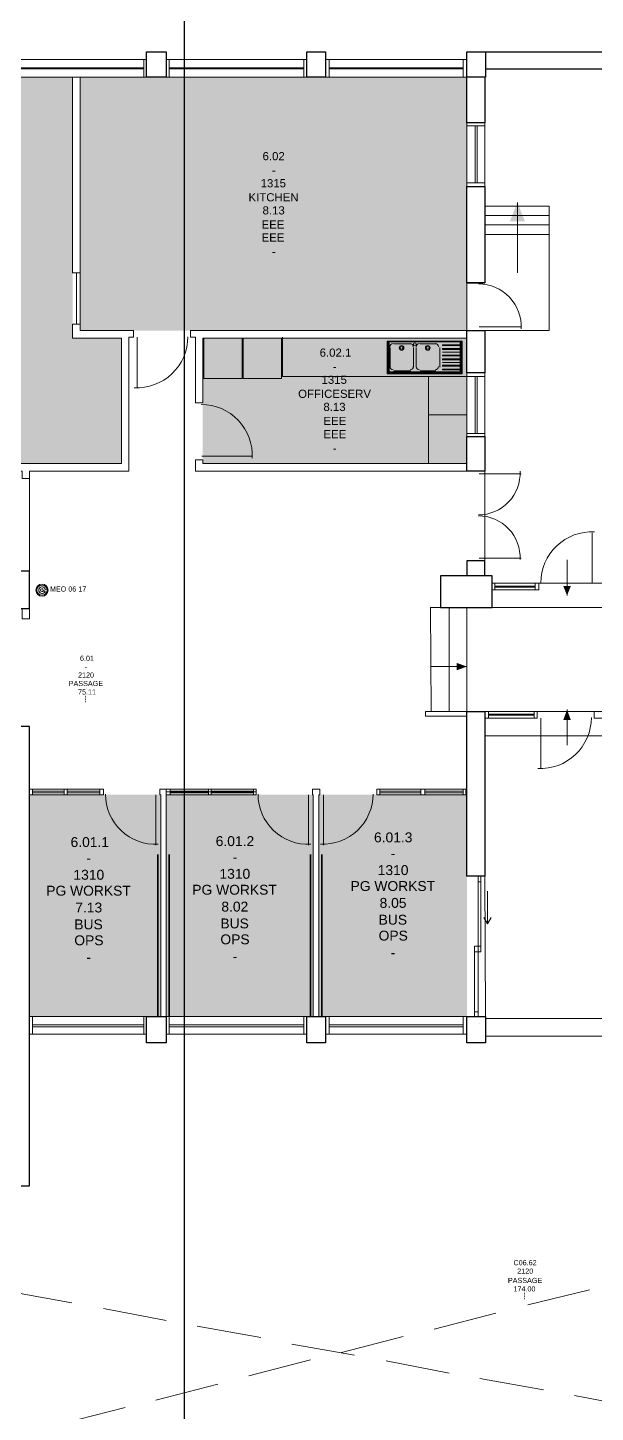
# Model space of a CAD drawing. Header units: millimetres. Extents: x -59 to 47, y 152 to 919.
# Drawn here: x 7.49 to 16.43, y 519.47 to 541.3 of the extents above; entities that cross this region are included whole.
import ezdxf

# ---------------------------------------------------------------- set-up
doc = ezdxf.new("R2010")
doc.units = ezdxf.units.MM
for name, color, linetype in [('PDF_014406$BL', 7, 'Continuous'), ('PDF_014406$BL-SAN', 7, 'Continuous'), ('PDF_014406$DR', 7, 'Continuous'), ('PDF_014406$FI', 7, 'Continuous'), ('PDF_014406$FT-FIXFIT', 7, 'Continuous'), ('PDF_014406$PL-SERVICES-ELECTRICAL', 7, 'Continuous'), ('PDF_014406$PL-STAIR', 7, 'Continuous'), ('PDF_014406$WA', 7, 'Continuous'), ('PDF_014406$WA-COL', 7, 'Continuous'), ('PDF_014406$WA-EXT', 7, 'Continuous'), ('PDF_014406$WA-PART', 7, 'Continuous'), ('PDF_014406$WN', 7, 'Continuous'), ('PDF_Text', 7, 'Continuous')]:
    doc.layers.add(name, color=color, linetype=linetype)
doc.layers.add('PDF_014406$HL-TMP', color=7, linetype='Continuous', true_color=0x800000)
doc.styles.add('PDF ArialMT', font='arial.ttf')

msp = doc.modelspace()

# ---------------------------------------------------------------- linework, layer by layer
msp.add_line((9.959, 470.773), (9.959, 662.318))
at = {"layer": 'PDF_014406$BL', "lineweight": 9}
for points in [[(9.361, 540.802), (7.148, 540.802)], [(11.884, 540.802), (9.671, 540.802)], [(14.407, 540.802), (12.179, 540.802)], [(7.148, 540.522), (9.361, 540.522)], [(9.671, 540.522), (11.884, 540.522)], [(12.179, 540.522), (14.407, 540.522)], [(14.407, 539.799), (14.407, 538.796)], [(14.688, 538.796), (14.688, 539.799)], [(14.688, 536.524), (15.706, 536.524), (15.706, 538.486)], [(14.407, 537.276), (14.407, 536.524)], [(17.196, 536.111), (17.196, 532.157), (14.806, 532.157)], [(14.407, 535.86), (14.407, 534.856)], [(14.688, 534.856), (14.688, 535.86)], [(14.688, 534.311), (14.688, 532.894)], [(17.196, 532.54), (16.443, 532.54), (15.543, 532.54), (14.806, 532.54)], [(14.806, 532.437), (15.543, 532.437)], [(14.407, 530.519), (13.758, 530.519), (13.758, 530.445), (14.407, 530.445)], [(17.255, 530.519), (16.414, 530.519), (15.514, 530.519), (14.688, 530.519)], [(14.688, 530.416), (15.514, 530.416)], [(16.414, 530.416), (17.255, 530.416)], [(14.688, 530.135), (17.196, 530.135)], [(8.107, 529.294), (7.517, 529.294)], [(8.683, 529.294), (8.063, 529.294)], [(10.379, 529.294), (9.671, 529.294)], [(11.088, 529.294), (10.335, 529.294)], [(12.991, 529.294), (13.743, 529.294)], [(13.684, 529.294), (14.392, 529.294)], [(7.517, 529.206), (8.107, 529.206)], [(8.063, 529.206), (8.683, 529.206)], [(9.671, 529.206), (10.379, 529.206)], [(10.335, 529.206), (11.088, 529.206)], [(13.743, 529.206), (12.991, 529.206)], [(14.392, 529.206), (13.684, 529.206)], [(14.688, 527.922), (14.702, 525.709)], [(9.361, 525.709), (7.517, 525.709)], [(11.884, 525.709), (9.671, 525.709)], [(14.407, 525.709), (12.179, 525.709)], [(17.196, 525.68), (14.702, 525.68)], [(7.517, 525.429), (9.361, 525.429)], [(9.671, 525.429), (11.884, 525.429)], [(12.179, 525.429), (14.407, 525.429)], [(14.702, 525.399), (17.196, 525.399), (26.092, 525.399)], [(15.366, 521.165), (16.34, 521.401)], [(8.181, 521.195), (7.193, 521.372)], [(9.671, 520.914), (8.683, 521.106)], [(13.891, 520.781), (14.865, 521.032)], [(11.161, 520.649), (10.158, 520.826)], [(12.637, 520.368), (11.648, 520.545)], [(12.43, 520.413), (13.404, 520.663)], [(10.97, 520.044), (11.943, 520.295)], [(14.127, 520.088), (13.138, 520.28)], [(9.509, 519.66), (10.483, 519.911)], [(15.617, 519.822), (14.614, 519.999)], [(17.092, 519.542), (16.104, 519.734)], [(8.034, 519.291), (9.022, 519.542)]]:
    msp.add_lwpolyline(points, dxfattribs=at)
at = {"layer": 'PDF_014406$BL-SAN', "lineweight": 9}
for points in [[(13.153, 535.845), (14.333, 535.845), (14.333, 536.361), (13.153, 536.361)], [(13.168, 535.86), (14.319, 535.86), (14.319, 536.347), (13.168, 536.347)], [(13.183, 535.874), (14.304, 535.874), (14.304, 536.347), (13.183, 536.347)], [(14.024, 536.288), (14.289, 536.288), (14.289, 536.302), (14.024, 536.302)], [(14.024, 536.229), (14.289, 536.229), (14.289, 536.243), (14.024, 536.243)], [(14.024, 536.125), (14.289, 536.125), (14.289, 536.14), (14.024, 536.14)], [(14.024, 536.066), (14.289, 536.066), (14.289, 536.081), (14.024, 536.081)], [(14.024, 535.963), (14.289, 535.963), (14.289, 535.978), (14.024, 535.978)], [(14.024, 535.904), (14.289, 535.904), (14.289, 535.919), (14.024, 535.919)]]:
    msp.add_lwpolyline(points, close=True, dxfattribs=at)
for points in [[(13.197, 536.258), (13.197, 535.948)], [(13.522, 536.317), (13.256, 536.317)], [(13.566, 535.948), (13.566, 536.258)], [(13.611, 536.258), (13.611, 535.948)], [(13.92, 536.317), (13.67, 536.317)], [(13.979, 535.948), (13.979, 536.258)], [(14.024, 536.184), (14.289, 536.184), (14.024, 536.184)], [(14.024, 536.022), (14.289, 536.022), (14.024, 536.022)], [(13.256, 535.889), (13.522, 535.889)], [(13.67, 535.889), (13.92, 535.889)]]:
    msp.add_lwpolyline(points, dxfattribs=at)
for centre, radius in [((13.379, 536.253), 0.0369), ((13.379, 536.253), 0.0221), ((13.586, 536.312), 0.0221), ((13.792, 536.253), 0.0369), ((13.792, 536.253), 0.0221)]:
    msp.add_circle(centre, radius, dxfattribs=at)
for centre, start, end in [((13.246, 536.268), 89.9999, 180.0001), ((13.512, 536.268), 359.9999, 90.0001), ((13.659, 536.268), 89.9999, 180.0001), ((13.91, 536.268), 359.9999, 90.0001), ((13.246, 535.958), 179.9999, 270.0001), ((13.512, 535.958), 269.9999, 0.0001), ((13.659, 535.958), 179.9999, 270.0001), ((13.91, 535.958), 269.9999, 0.0001)]:
    msp.add_arc(centre, 0.0516, start, end, dxfattribs=at)
at = {"layer": 'PDF_014406$DR', "lineweight": 0}
for points in [[(8.255, 537.438), (8.255, 536.627)], [(8.314, 536.627), (8.314, 537.438)], [(14.599, 536.583), (15.263, 536.583), (14.599, 536.583)], [(9.214, 536.42), (9.214, 535.624), (9.214, 536.42)], [(10.232, 534.547), (11.029, 534.547), (10.232, 534.547)], [(14.599, 534.266), (15.263, 534.266), (14.599, 534.266)], [(16.384, 532.54), (16.384, 533.337), (16.384, 532.54)], [(14.599, 532.938), (15.263, 532.938), (14.599, 532.938)], [(15.573, 530.416), (15.573, 529.619), (15.573, 530.416)], [(11.088, 529.25), (9.671, 529.25)], [(9.509, 529.206), (9.509, 528.409), (9.509, 529.206)], [(11.914, 529.206), (11.914, 528.409), (11.914, 529.206)], [(12.15, 529.206), (12.15, 528.409), (12.15, 529.206)], [(14.584, 527.834), (14.584, 526.816)], [(14.629, 526.816), (14.629, 527.834)], [(14.673, 527.273), (14.732, 527.17), (14.732, 527.686)], [(14.732, 527.17), (14.791, 527.273)], [(14.525, 525.783), (14.525, 526.727)], [(14.584, 526.727), (14.584, 525.783)], [(14.614, 525.606), (14.614, 525.606)]]:
    msp.add_lwpolyline(points, dxfattribs=at)
for points in [[(14.584, 527.834), (14.584, 527.922), (14.629, 527.922), (14.629, 527.834)], [(14.525, 526.727), (14.525, 526.816), (14.584, 526.816), (14.584, 526.727)], [(14.584, 526.727), (14.584, 526.816), (14.629, 526.816), (14.629, 526.727)], [(14.525, 525.709), (14.525, 525.783), (14.584, 525.783), (14.584, 525.709)]]:
    msp.add_lwpolyline(points, close=True, dxfattribs=at)
for centre, radius, start, end in [((14.592, 536.59), 0.671, 357.0456, 90.0003), ((9.207, 536.428), 0.804, 267.0449, 359.9999), ((10.222, 534.557), 0.804, 357.0447, 90), ((14.589, 534.276), 0.657, 270, 2.9553), ((14.589, 532.948), 0.657, 357.0447, 90), ((16.377, 532.548), 0.804, 87.0449, 179.9999), ((15.565, 530.423), 0.804, 267.0442, 359.9999), ((9.502, 529.213), 0.789, 179.9998, 272.9551), ((11.906, 529.213), 0.789, 179.9998, 272.9551), ((12.14, 529.216), 0.789, 267.0447, 360)]:
    msp.add_arc(centre, radius, start, end, dxfattribs=at)
at = {"layer": 'PDF_014406$FI', "lineweight": 9}
msp.add_lwpolyline([(7.798, 532.393), (7.724, 532.422), (7.798, 532.452)], close=True, dxfattribs=at)
for radius in [0.0959, 0.0811]:
    msp.add_circle((7.713, 532.432), radius, dxfattribs=at)
for radius, start, end in [(0.0516, 22.7692, 337.2308), (0.0221, 22.7697, 337.2303)]:
    msp.add_arc((7.713, 532.432), radius, start, end, dxfattribs=at)
at = {"layer": 'PDF_014406$FT-FIXFIT', "lineweight": 0}
for points in [[(10.261, 535.771), (10.866, 535.771), (10.866, 536.406), (10.261, 536.406)], [(10.881, 535.771), (11.486, 535.771), (11.486, 536.406), (10.881, 536.406)], [(13.802, 535.801), (13.802, 535.196), (14.407, 535.196), (14.407, 535.801)]]:
    msp.add_lwpolyline(points, close=True, dxfattribs=at)
msp.add_lwpolyline([(11.501, 536.42), (11.501, 535.801), (13.802, 535.801), (13.802, 534.429)], dxfattribs=at)
at = {"layer": 'PDF_014406$HL-TMP', "transparency": 33554559}
for points in [[(8.196, 540.522), (0.76, 540.522), (8.196, 537.527)], [(0.76, 540.522), (8.196, 537.527), (0.76, 537.527)], [(14.407, 540.522), (8.314, 540.522), (14.407, 536.524)], [(8.314, 540.522), (14.407, 536.524), (8.314, 536.524)], [(8.196, 537.527), (0.76, 537.527), (0.332, 537.527)], [(8.196, 537.527), (0.332, 537.527), (8.196, 536.406)], [(0.332, 537.527), (8.196, 536.406), (0.332, 536.406)], [(0.76, 537.527), (8.196, 537.527), (8.196, 537.527)], [(8.963, 536.406), (0.332, 536.406), (8.963, 535.27)], [(0.332, 536.406), (8.963, 535.27), (0.332, 535.27)], [(10.247, 536.406), (14.407, 536.406), (14.407, 536.406)], [(14.407, 536.406), (10.247, 536.406), (14.407, 534.429)], [(10.247, 536.406), (14.407, 534.429), (10.247, 534.429)], [(8.963, 535.27), (3.962, 535.27), (8.963, 534.429)], [(3.962, 535.27), (8.963, 534.429), (3.962, 534.429)]]:
    msp.add_solid(points, dxfattribs=at)
at = {"layer": 'PDF_014406$HL-TMP', "color": 21, "true_color": 0xff9999, "transparency": 33554559}
for points in [[(9.583, 529.206), (7.517, 529.206), (9.583, 525.709)], [(7.517, 529.206), (9.583, 525.709), (7.517, 525.709)], [(11.988, 529.206), (9.671, 529.206), (11.988, 525.709)], [(9.671, 529.206), (11.988, 525.709), (9.671, 525.709)], [(14.407, 529.206), (12.076, 529.206), (14.407, 525.709)], [(12.076, 529.206), (14.407, 525.709), (12.076, 525.709)]]:
    msp.add_solid(points, dxfattribs=at)
at = {"layer": 'PDF_014406$PL-SERVICES-ELECTRICAL', "lineweight": 35}
for points in [[(9.539, 525.709), (9.539, 528.262)], [(9.716, 525.709), (9.716, 528.262)], [(11.943, 525.709), (11.943, 528.262)], [(12.12, 525.709), (12.12, 528.262)]]:
    msp.add_lwpolyline(points, dxfattribs=at)
at = {"layer": 'PDF_014406$PL-STAIR', "lineweight": 9}
for points in [[(14.688, 538.486), (15.706, 538.486)], [(15.204, 538.545), (15.204, 537.438)], [(14.688, 538.338), (15.706, 538.338)], [(14.688, 538.191), (15.706, 538.191)], [(14.688, 538.043), (15.706, 538.043)], [(15.986, 532.348), (15.986, 532.909)], [(14.407, 531.227), (13.832, 531.227)], [(15.986, 530.548), (15.986, 529.988)]]:
    msp.add_lwpolyline(points, dxfattribs=at)
for points in [[(14.127, 532.157), (13.832, 532.157), (13.847, 530.519), (14.127, 530.519)], [(14.407, 532.157), (14.127, 532.157), (14.127, 530.519), (14.407, 530.519)]]:
    msp.add_lwpolyline(points, close=True, dxfattribs=at)
at = {"layer": 'PDF_014406$PL-STAIR', "transparency": 33554559}
for points in [[(15.322, 538.25), (15.204, 538.545), (15.086, 538.25)], [(16.045, 532.496), (15.986, 532.348), (15.927, 532.496)], [(14.245, 531.286), (14.407, 531.227), (14.245, 531.168)], [(16.045, 530.386), (15.986, 530.548), (15.927, 530.386)]]:
    msp.add_solid(points, dxfattribs=at)
at = {"layer": 'PDF_014406$WA', "lineweight": 20}
for points in [[(8.196, 540.522), (8.196, 537.438), (8.314, 537.438), (8.314, 540.522)], [(14.407, 536.406), (10.247, 536.406), (10.247, 535.388), (10.129, 535.388), (10.129, 536.42), (10.055, 536.42), (10.055, 536.524), (14.407, 536.524)], [(14.407, 534.429), (10.247, 534.429), (10.247, 534.488), (10.129, 534.488), (10.129, 534.311), (14.407, 534.311)], [(7.399, 532.142), (7.399, 531.979), (7.517, 531.979), (7.517, 532.142)]]:
    msp.add_lwpolyline(points, dxfattribs=at)
msp.add_lwpolyline([(8.314, 536.524), (8.314, 536.627), (8.196, 536.627), (8.196, 536.406), (8.963, 536.406), (8.963, 534.429), (5.703, 534.429), (5.703, 534.311), (7.399, 534.311), (7.399, 534.193), (7.517, 534.193), (7.517, 534.311), (9.081, 534.311), (9.081, 536.42), (9.155, 536.42), (9.155, 536.524)], close=True, dxfattribs=at)
at = {"layer": 'PDF_014406$WA-COL', "lineweight": 25}
for points in [[(9.361, 540.92), (9.671, 540.92), (9.671, 540.522), (9.361, 540.522)], [(12.179, 540.522), (11.884, 540.522), (11.884, 540.92), (12.179, 540.92)], [(14.407, 540.92), (14.702, 540.92), (14.702, 540.522), (14.407, 540.522)], [(7.517, 532.142), (7.517, 532.732), (7.311, 532.732), (7.311, 532.142)], [(14.806, 532.157), (14.806, 532.658), (13.994, 532.658), (13.994, 532.157)], [(9.361, 525.296), (9.361, 525.709), (9.671, 525.709), (9.671, 525.296)], [(11.884, 525.709), (12.179, 525.709), (12.179, 525.296), (11.884, 525.296)], [(14.407, 525.709), (14.702, 525.709), (14.702, 525.296), (14.407, 525.296)]]:
    msp.add_lwpolyline(points, close=True, dxfattribs=at)
at = {"layer": 'PDF_014406$WA-EXT', "lineweight": 25}
for points in [[(14.702, 540.92), (16.915, 540.92)], [(14.702, 540.655), (16.915, 540.655)], [(14.688, 540.522), (14.688, 539.799), (14.407, 539.799), (14.407, 540.522)], [(14.407, 537.276), (14.688, 537.276)], [(14.688, 532.658), (14.688, 532.894), (14.407, 532.894), (14.407, 532.658)], [(-2.014, 523.039), (7.517, 523.039), (7.517, 530.283), (5.998, 530.283)]]:
    msp.add_lwpolyline(points, dxfattribs=at)
for points in [[(14.688, 538.796), (14.688, 537.276), (14.407, 537.276), (14.407, 538.796)], [(14.688, 536.524), (14.688, 535.86), (14.407, 535.86), (14.407, 536.524)], [(14.407, 534.311), (14.407, 534.856), (14.688, 534.856), (14.688, 534.311)], [(14.688, 527.922), (14.407, 527.922), (14.407, 530.519), (14.688, 530.519)]]:
    msp.add_lwpolyline(points, close=True, dxfattribs=at)
at = {"layer": 'PDF_014406$WA-PART', "lineweight": 18}
msp.add_lwpolyline([(7.517, 532.732), (7.517, 534.193)], dxfattribs=at)
for points in [[(9.671, 529.294), (9.671, 529.206), (9.671, 525.709), (9.583, 525.709), (9.583, 529.206), (9.568, 529.206), (9.568, 529.235), (9.568, 529.294)], [(11.973, 529.294), (12.091, 529.294), (12.091, 529.206), (12.076, 529.206), (12.076, 525.709), (11.988, 525.709), (11.988, 529.206), (11.973, 529.206)]]:
    msp.add_lwpolyline(points, close=True, dxfattribs=at)
at = {"layer": 'PDF_014406$WN', "lineweight": 0}
for points in [[(7.207, 540.669), (9.317, 540.669)], [(7.207, 540.655), (9.317, 540.655)], [(9.317, 540.522), (9.317, 540.802)], [(9.361, 540.522), (9.361, 540.802)], [(9.671, 540.802), (9.671, 540.522)], [(9.716, 540.802), (9.716, 540.522)], [(9.716, 540.669), (11.84, 540.669)], [(9.716, 540.655), (11.84, 540.655)], [(11.84, 540.522), (11.84, 540.802)], [(11.884, 540.522), (11.884, 540.802)], [(12.179, 540.802), (12.179, 540.522)], [(12.238, 540.802), (12.238, 540.522)], [(12.238, 540.669), (14.348, 540.669)], [(12.238, 540.655), (14.348, 540.655)], [(14.348, 540.522), (14.348, 540.802)], [(14.407, 540.522), (14.407, 540.802)], [(14.688, 539.799), (14.407, 539.799)], [(14.688, 539.755), (14.407, 539.755)], [(14.54, 538.855), (14.54, 539.755)], [(14.57, 538.855), (14.57, 539.755)], [(14.407, 538.855), (14.688, 538.855)], [(14.407, 538.796), (14.688, 538.796)], [(14.688, 535.86), (14.407, 535.86)], [(14.688, 535.801), (14.407, 535.801)], [(14.54, 534.901), (14.54, 535.801)], [(14.57, 534.901), (14.57, 535.801)], [(14.407, 534.901), (14.688, 534.901)], [(14.407, 534.856), (14.688, 534.856)], [(14.806, 532.54), (14.806, 532.437)], [(14.85, 532.54), (14.85, 532.437)], [(15.484, 532.437), (15.484, 532.54)], [(15.543, 532.437), (15.543, 532.54)], [(14.85, 532.496), (15.484, 532.496)], [(14.85, 532.481), (15.484, 532.481)], [(14.688, 530.519), (14.688, 530.416)], [(14.747, 530.519), (14.747, 530.416)], [(14.747, 530.475), (15.47, 530.475)], [(14.747, 530.46), (15.47, 530.46)], [(15.47, 530.416), (15.47, 530.519)], [(15.514, 530.416), (15.514, 530.519)], [(16.414, 530.519), (16.414, 530.416)], [(7.517, 529.294), (7.517, 529.206)], [(7.562, 529.294), (7.562, 529.206)], [(7.562, 529.265), (8.063, 529.265)], [(7.562, 529.235), (8.063, 529.235)], [(8.107, 529.265), (8.624, 529.265)], [(8.107, 529.235), (8.624, 529.235)], [(8.624, 529.206), (8.624, 529.294)], [(8.683, 529.206), (8.683, 529.294)], [(9.671, 529.294), (9.671, 529.206)], [(9.73, 529.294), (9.73, 529.206)], [(9.73, 529.265), (10.335, 529.265)], [(9.73, 529.235), (10.335, 529.235)], [(10.379, 529.265), (11.043, 529.265)], [(10.379, 529.235), (11.043, 529.235)], [(11.043, 529.206), (11.043, 529.294)], [(11.088, 529.206), (11.088, 529.294)], [(12.991, 529.206), (12.991, 529.294)], [(13.035, 529.206), (13.035, 529.294)], [(13.684, 529.265), (13.035, 529.265)], [(13.684, 529.235), (13.035, 529.235)], [(14.348, 529.265), (13.743, 529.265)], [(14.348, 529.235), (13.743, 529.235)], [(14.348, 529.294), (14.348, 529.206)], [(14.392, 529.294), (14.392, 529.206)], [(7.517, 525.709), (7.517, 525.429)], [(7.562, 525.709), (7.562, 525.429)], [(7.562, 525.576), (9.317, 525.576)], [(7.562, 525.547), (9.317, 525.547)], [(9.317, 525.429), (9.317, 525.709)], [(9.361, 525.429), (9.361, 525.709)], [(9.671, 525.709), (9.671, 525.429)], [(9.716, 525.709), (9.716, 525.429)], [(9.716, 525.576), (11.84, 525.576)], [(9.716, 525.547), (11.84, 525.547)], [(11.84, 525.429), (11.84, 525.709)], [(11.884, 525.429), (11.884, 525.709)], [(12.179, 525.709), (12.179, 525.429)], [(12.238, 525.709), (12.238, 525.429)], [(12.238, 525.576), (14.348, 525.576)], [(12.238, 525.547), (14.348, 525.547)], [(14.348, 525.429), (14.348, 525.709)], [(14.407, 525.429), (14.407, 525.709)]]:
    msp.add_lwpolyline(points, dxfattribs=at)
for points in [[(8.063, 529.294), (8.063, 529.206)], [(8.107, 529.294), (8.107, 529.206)], [(10.335, 529.294), (10.335, 529.206)], [(10.379, 529.294), (10.379, 529.206)], [(13.684, 529.294), (13.684, 529.206)], [(13.743, 529.294), (13.743, 529.206)]]:
    msp.add_lwpolyline(points, close=True, dxfattribs=at)

# ---------------------------------------------------------------- texts
at = {"layer": 'PDF_Text', "attachment_point": 4, "style": 'PDF ArialMT'}
for s, insert, char_height in [('6.02', (11.188, 539.275), 0.1286), ('1315', (11.158, 538.848), 0.1286), ('-', (11.336, 539.054), 0.129), ('KITCHEN', (10.967, 538.626), 0.1286), ('8.13', (11.188, 538.42), 0.1286), ('EEE', (11.173, 538.198), 0.1286), ('EEE', (11.173, 537.992), 0.1286), ('-', (11.336, 537.771), 0.129), ('6.02.1', (12.088, 536.177), 0.1286), ('1315', (12.117, 535.749), 0.1286), ('-', (12.295, 535.956), 0.129), ('OFFICESERV', (11.749, 535.528), 0.1286), ('8.13', (12.147, 535.321), 0.1286), ('EEE', (12.147, 535.1), 0.1286), ('EEE', (12.147, 534.893), 0.1286), ('-', (12.295, 534.672), 0.129), ('MEO 06 17', (7.839, 532.45), 0.081), ('6.01', (8.311, 531.358), 0.081), ('-', (8.385, 531.225), 0.081), ('PASSAGE', (8.134, 530.96), 0.081), ('2120', (8.281, 531.093), 0.081), ('75.11', (8.281, 530.827), 0.081), ('6.01.3', (12.944, 528.533), 0.156), ('6.01.1', (8.163, 528.459), 0.156), ('6.01.2', (10.45, 528.474), 0.156), ('-', (8.414, 528.209), 0.156), ('-', (10.716, 528.223), 0.156), ('-', (13.209, 528.282), 0.156), ('1310', (8.208, 527.943), 0.156), ('1310', (10.509, 527.958), 0.156), ('1310', (13.003, 528.017), 0.156), ('PG WORKST', (7.78, 527.692), 0.156), ('PG WORKST', (10.081, 527.707), 0.156), ('PG WORKST', (12.575, 527.766), 0.156), ('7.13', (8.237, 527.427), 0.156), ('8.02', (10.539, 527.441), 0.156), ('8.05', (13.032, 527.5), 0.156), ('BUS', (13.017, 527.235), 0.156), ('BUS', (8.222, 527.161), 0.156), ('BUS', (10.524, 527.176), 0.156), ('OPS', (13.017, 526.984), 0.156), ('OPS', (8.222, 526.91), 0.156), ('OPS', (10.524, 526.925), 0.156), ('-', (8.414, 526.645), 0.156), ('-', (10.716, 526.659), 0.156), ('-', (13.209, 526.718), 0.156), ('C06.62', (15.142, 521.827), 0.081), ('2120', (15.201, 521.694), 0.081), ('PASSAGE', (15.054, 521.547), 0.081), ('174.00', (15.142, 521.414), 0.081)]:
    msp.add_mtext(s, dxfattribs=dict(at, insert=insert, char_height=char_height))
at = {"layer": 'PDF_Text', "char_height": 0.081, "attachment_point": 4, "rotation": 270, "style": 'PDF ArialMT'}
for insert in [(8.403, 530.771), (15.323, 521.358)]:
    msp.add_mtext('---', dxfattribs=dict(at, insert=insert))

doc.saveas('drawing.dxf')
